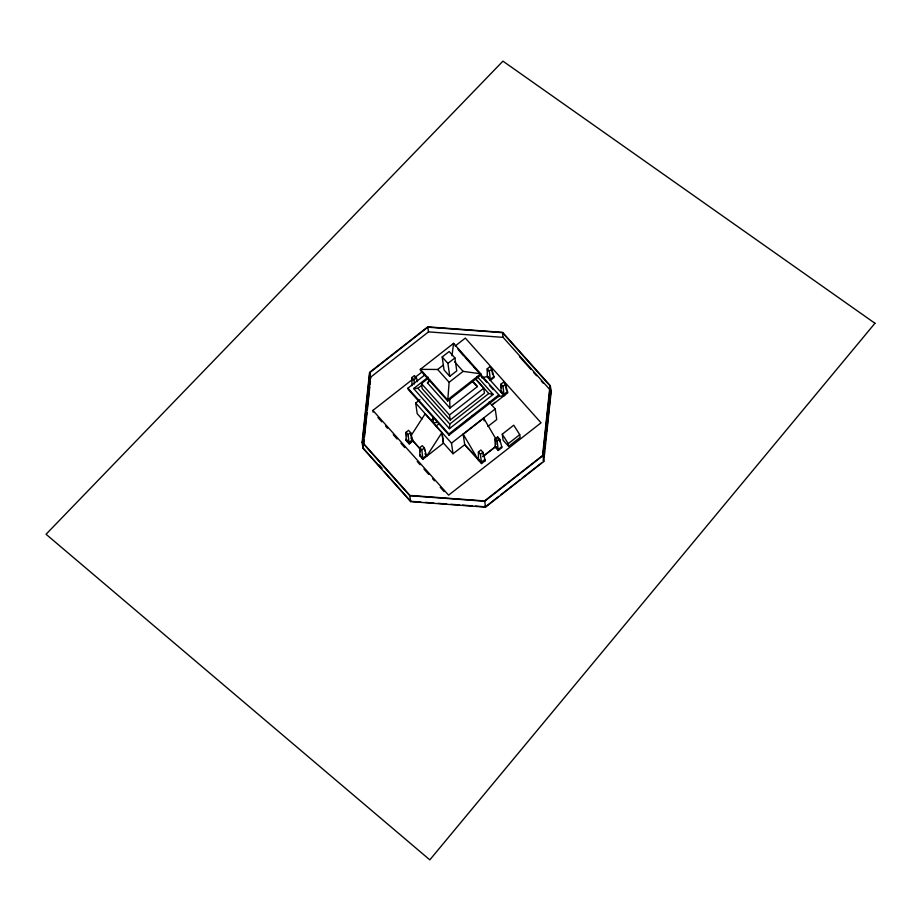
<?xml version="1.0" encoding="UTF-8"?>
<svg xmlns="http://www.w3.org/2000/svg" width="921" height="921" viewBox="0 0 921 921"><rect width="100%" height="100%" fill="white"/><g stroke="black" fill="none" stroke-linecap="round" stroke-linejoin="round"><path stroke-width="1.38" d="M449.436 428.656L449.782 424.028L417.869 388.305L413.633 388.57L449.436 428.656L493.161 394.441L477.147 376.516M443.047 365.269L437.671 369.471L420.344 369.356L447.56 399.829L480.785 373.822L463.113 371.359L449.126 382.296L447.721 401.003L480.946 374.997L480.785 373.822L453.569 343.36L420.344 369.356L420.506 370.541L447.721 401.003M362.114 442.379L369.54 372.429L427.735 326.863L502.613 332.366L550.321 385.715L551.161 391.609L543.735 461.559L485.528 507.126L410.651 501.623L362.955 448.274L362.114 442.379L409.81 495.74L410.651 501.623M381.352 468.375L363.288 448.17L362.448 442.287L369.851 372.579L427.839 327.174L502.452 332.654L549.987 385.818L550.816 391.713L550.367 395.972M362.955 448.274L370.518 377.288L428.507 331.882L503.119 337.362L550.654 390.527L550.355 393.371M363.737 443.91L364.198 439.639M364.497 436.796L367.065 412.608M367.364 409.764L369.781 387.004M370.081 384.161L370.38 381.317M549.987 385.818L542.584 455.515L484.596 500.932L409.983 495.44L362.448 442.287M543.735 461.559L542.895 455.665L550.321 385.715M543.862 454.537L544.161 451.693M544.76 446.006L545.071 443.162M545.669 437.475L545.969 434.631M546.579 428.933L547.028 424.673M547.488 420.402L547.937 416.131M548.386 411.871L548.847 407.6M549.446 401.913L549.745 399.069M543.874 457.138L544.484 451.451M544.783 448.608L545.382 442.92M545.692 440.077L546.291 434.378M546.59 431.535L548.099 417.317M548.409 414.473L550.067 398.816M452.004 355.771L453.569 343.36L453.742 344.535M411.457 435.034L425.099 413.897L441.873 432.674L443.369 443.208L422.889 459.234L419.815 455.803L419.78 447.629L422.279 445.683L424.328 447.974L426.63 456.298L441.873 432.674M472.738 381.329L477.423 386.578L449.943 408.084L427.436 382.883L429.877 379.901M492.747 404.204L494.911 402.385M411.94 385.692L411.906 377.529L414.404 375.572L416.453 377.863L417.489 381.616M373.143 412.171L372.901 410.409L412.355 379.533M414.611 377.771L422.497 371.589M455.193 346.008L465.335 338.076L541.041 422.82L448.608 495.153L372.901 410.409M442.184 356.98L449.183 351.511L454.916 357.924L456.758 370.887L449.759 376.355L444.037 369.943L442.184 356.98L447.917 363.392L449.759 376.355M414.427 384.011L413.955 379.809L416.453 377.863M480.762 374.628L498.837 394.867L499.009 396.042L449.045 435.138L408.118 389.33L407.957 388.155L424.604 375.123M413.633 388.57L428.207 377.173M475.317 378.796L483.732 388.213L484.446 393.221L450.219 419.999L422.186 388.616L421.473 383.608L428.092 378.427M447.917 363.392L454.916 357.924M417.869 388.305L422.325 384.817M427.436 382.883L429.635 381.167M421.968 418.997L417.201 413.679L415.693 403.064L419.918 399.76M409.177 443.887L408.118 434.574L410.616 432.628L408.567 430.337L406.069 432.283L406.103 440.457L409.177 443.887L412.93 440.952L410.616 432.628L411.595 439.501M492.597 374.594L491.814 369.091L494.117 377.426L490.375 380.35L489.316 371.048L491.814 369.091L489.765 366.8L487.267 368.757L487.301 376.919L504.086 395.696L497.006 396.698M431.04 420.241L433.112 418.606M487.324 376.09L490.271 379.429M406.103 440.457L406.737 439.962M487.934 376.436L481.625 377.725M406.622 441.021L407.243 440.537M487.819 377.495L488.441 377M408.671 443.312L409.799 443.404M410.121 442.172L411.791 440.871L412.297 441.447M489.857 379.786L493.898 376.597M450.219 419.999L449.506 414.991L483.732 388.213M436.151 425.963L439.271 423.522M449.782 424.028L488.763 393.532L493.161 394.441M422.889 459.234L421.83 449.92L424.328 447.974L424.719 450.714M504.086 395.696L503.027 386.394L505.525 384.437L503.476 382.146L500.978 384.103L501.012 392.265L501.634 391.782M419.815 455.803L420.437 455.308M449.045 435.138L448.872 433.964L498.837 394.867M501.531 392.841L502.152 392.346M454.974 429.543L457.173 427.816M465.98 420.92L469.284 418.341M471.483 416.614L473.693 414.899M507.506 391.575L503.937 394.372L501.012 391.103M422.371 458.658L426.4 455.481L424.915 453.811M503.568 395.132L504.708 395.213M491.779 405.263L507.828 392.772L505.525 384.437L506.308 389.94M475.236 455.665L464.725 444.728L453.017 453.754L451.497 443.151L495.222 408.936L489.086 402.074M495.959 439.052L483.721 418.226L463.228 434.252L478.436 460.132L478.402 451.958L480.9 450.012L482.949 452.303L485.252 460.627L481.51 463.562L464.725 444.728M487.877 426.481L496.73 419.55L495.222 408.936M497.639 436.911L495.141 438.868L495.176 447.03L498.249 450.461L501.991 447.537L499.689 439.202L497.639 436.911L498.1 439.501M502.256 434.182L513.745 425.191L519.743 434.677L520.123 437.383L508.634 446.374L503.108 440.192L502.256 434.182L508.254 443.669L508.634 446.374M481.51 463.562L480.451 454.249L482.949 452.303L483.537 456.425M498.249 450.461L497.19 441.159L499.689 439.202L500.08 441.953M482.673 456.609L495.602 446.489M483.272 456.344L495.809 446.535M478.955 460.696L479.576 460.212M495.694 447.606L496.315 447.111L497.674 448.642M484.93 459.441L481.361 462.238L478.436 458.957M501.772 446.708L498.146 449.54L495.176 446.225M508.254 443.669L519.743 434.677M409.81 495.74L484.699 501.243L542.895 455.665M498.814 496.338L485.436 506.815L485.263 505.641M501.047 494.6L520.008 479.749M522.23 477.999L541.191 463.159M437.36 422.232L433.595 423.107L432.755 417.213M412.251 501.438L420.862 502.072M425.168 502.394L433.779 503.027M438.085 503.338L446.685 503.971M450.991 504.294L459.602 504.927M462.469 505.134L472.519 505.871M475.386 506.078L483.997 506.711M472.461 381.513L477.423 386.578M519.456 356.623L530.864 369.379M533.708 372.568L536.563 375.756M541.318 381.075L543.217 383.205M489.316 371.048L487.267 368.757L487.658 371.508M503.027 386.394L500.978 384.103L501.565 388.225M457.921 349.059L463.631 355.448M465.531 357.578L470.286 362.909M474.096 367.168L475.996 369.298M458.75 350.153L480.946 374.997M479.979 374.732L486.633 382.192M489.488 385.392L493.299 389.652M475.616 378.819L488.763 393.532M454.525 361.734L463.113 371.359M437.671 369.471L449.126 382.296M497.19 441.159L495.141 438.868L495.924 444.359M421.473 383.608L449.506 414.991M411.906 377.529L413.955 379.809M478.402 451.958L480.451 454.249M485.252 460.627L484.124 460.546L484.63 461.122M407.957 388.155L448.872 433.964M415.693 403.064L451.497 443.151M453.017 453.754L443.485 443.093L441.976 432.49M408.118 434.574L406.069 432.283L406.656 436.416M411.134 438.131L412.596 439.766L409.028 442.564L406.103 439.294M421.83 449.92L419.78 447.629L420.367 451.762M411.802 439.478L420.195 448.872M412.412 440.388L420.022 448.895M419.815 454.986L422.785 458.313M377.944 417.535L381.778 421.83M385.611 426.112L387.522 428.265M393.267 434.7L397.101 438.995M400.934 443.277L404.768 447.571M417.225 461.513L420.103 464.737M423.936 469.031L428.726 474.396M432.559 478.678L434.482 480.831M440.226 487.267L444.06 491.549M379.279 465.07L382.134 468.259M384.195 471.564L410.812 501.335L410.651 500.161M543.252 460.235L543.425 461.409M502.452 332.654L503.119 337.362M483.721 418.226L484.089 420.851M484.699 501.243L485.528 507.126M463.125 434.056L464.737 444.785M427.839 327.174L428.507 331.882M369.851 372.579L370.679 378.473M449.701 399.484L449.943 408.084M874.95 323.271L429.819 859.857L46.05 534.261L502.935 61.143L874.95 323.271"/></g></svg>
